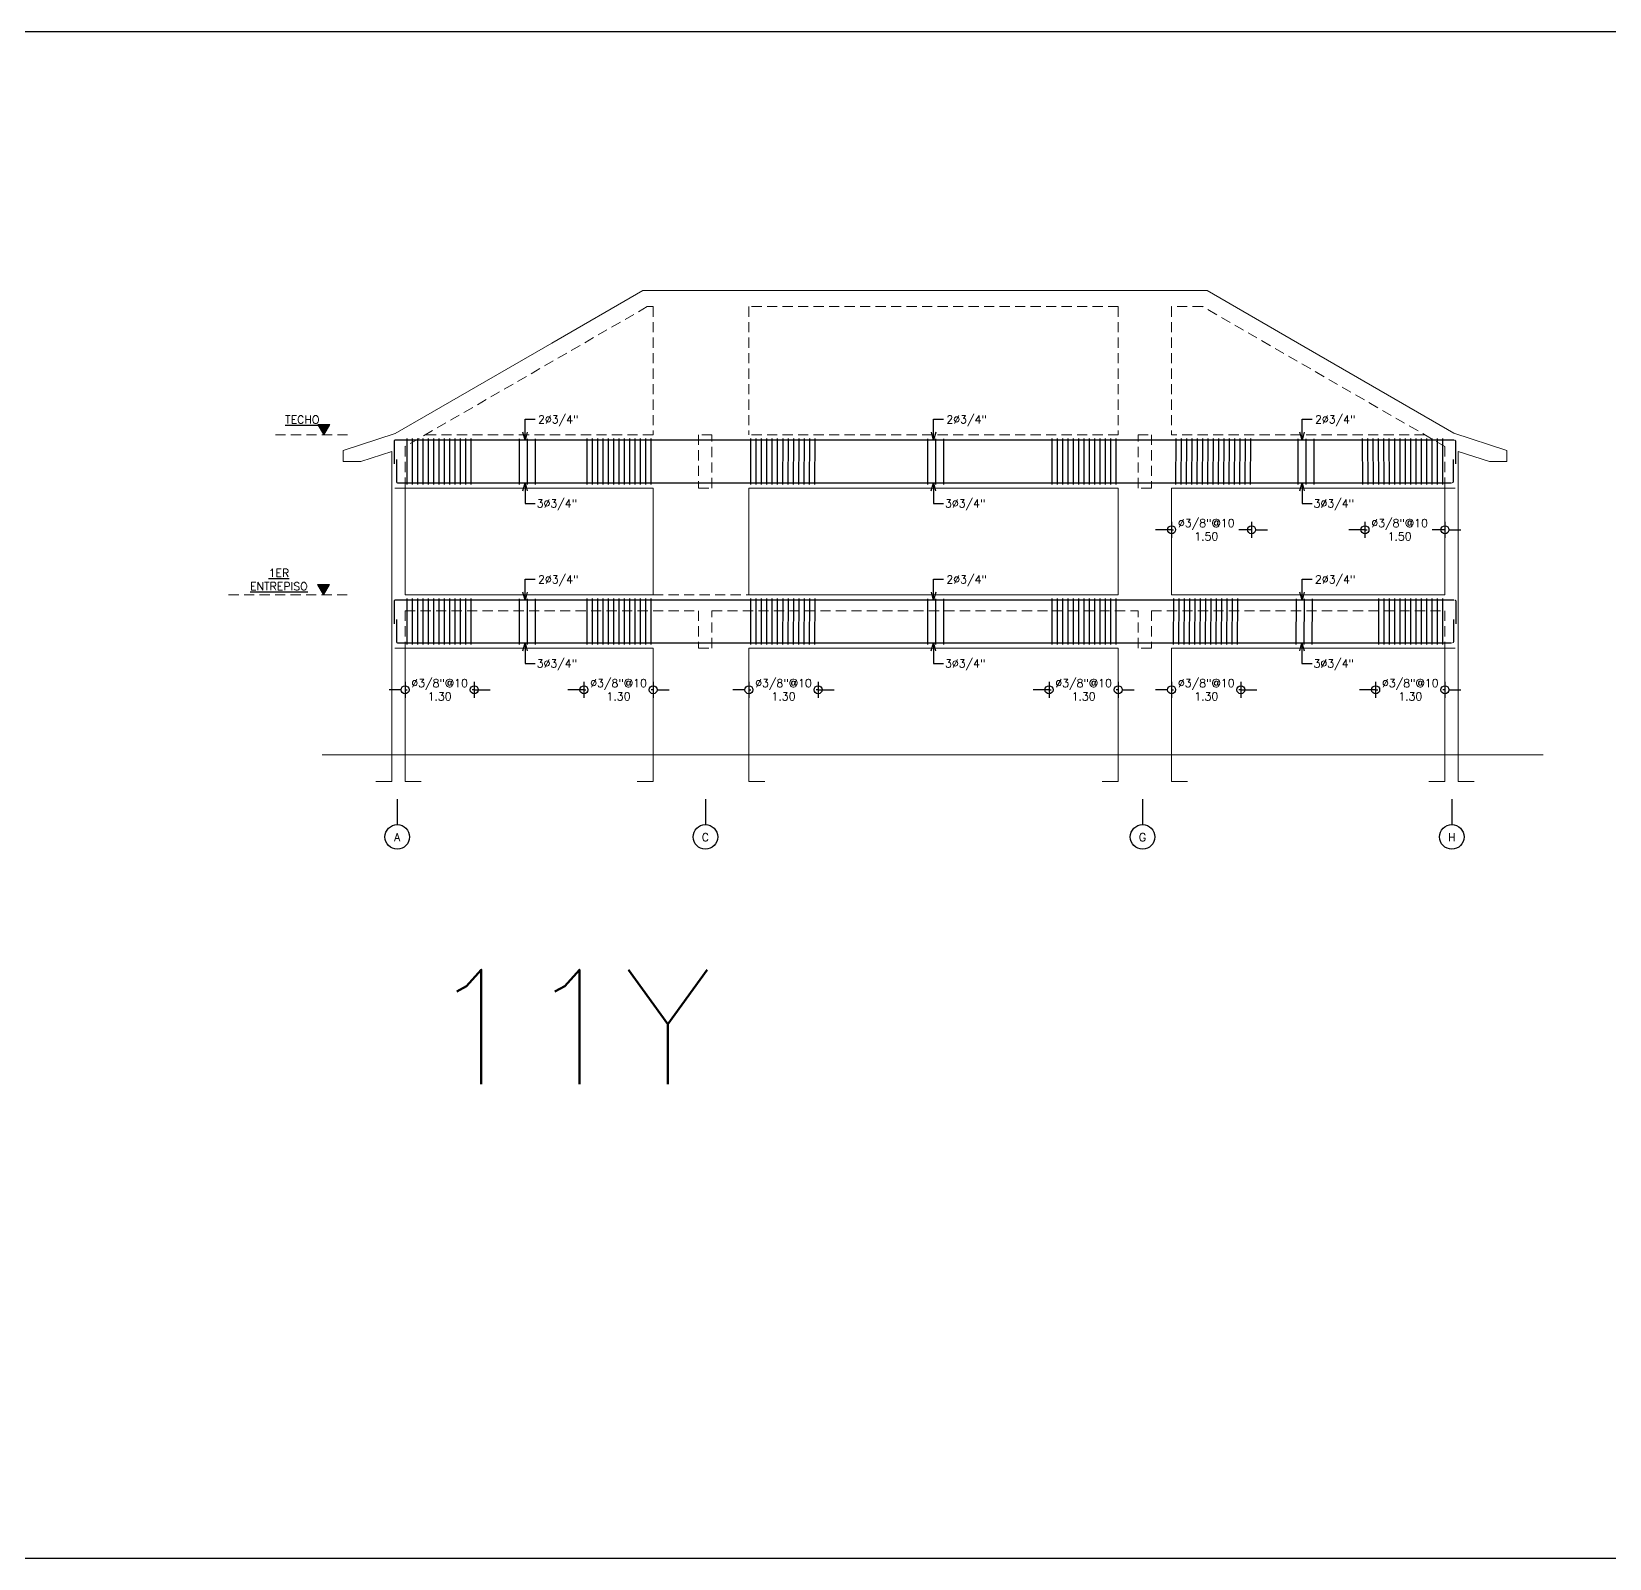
# Model space of a CAD drawing. Header units: metres. Extents: x -44 to 358, y -246 to 48.
# Drawn here: x 112.1 to 141.68, y -246.38 to -217.76 of the extents above; entities that cross this region are included whole.
import ezdxf

# ---------------------------------------------------------------- set-up
doc = ezdxf.new("R2010")
doc.units = ezdxf.units.M
doc.header["$LTSCALE"] = 0.3
doc.header["$PDMODE"] = 3
doc.linetypes.add('CONTINUA', pattern=[0])
doc.linetypes.add('HIDDEN', pattern=[9.525, 6.35, -3.175])
for name, color, linetype in [('001-ACERO', 5, 'Continuous'), ('001-DIMLOSA', 4, 'Continuous'), ('001-DIMTEXTO', 4, 'Continuous'), ('001-EJES', 4, 'Continuous'), ('002-SECCION', 1, 'CONTINUA'), ('ACERO', 5, 'Continuous'), ('DIMPORTICO', 4, 'Continuous'), ('DIMTEXTO', 4, 'Continuous'), ('SECCION', 1, 'Continuous'), ('TEXTO1', 1, 'Continuous'), ('VIGA-LOSA', 1, 'Continuous')]:
    doc.layers.add(name, color=color, linetype=linetype)
doc.layers.add('Losa', color=8, linetype='HIDDEN', lineweight=18)
doc.styles.add('SIMPLEX', font='simplex_.ttf', dxfattribs={"height": 0.2})
doc.styles.add('SMPLEX', font='simplex.shx')
doc.dimstyles.new('BDIM-75', dxfattribs={"dimscale": 0.75, "dimtxt": 0.2, "dimasz": 0.2, "dimexe": 0.2, "dimexo": 0.2, "dimgap": 0.1, "dimtad": 0, "dimtih": 1, "dimtoh": 1, "dimzin": 0, "dimdsep": 46, "dimtxsty": 'SIMPLEX', "dimblk": 'OBLIQUE', "dimcen": 0.2, "dimdle": 0.2, "dimclrd": 4, "dimclre": 4, "dimclrt": 256, "dimadec": 0, "dimazin": 0, "dimtfac": 1, "dimtofl": 0, "dimtmove": 1, "dimatfit": 3, "dimldrblk": 'OPEN30', "dimfxl": 0.15, "dimtfill": 1, "dimtolj": 1, "dimtzin": 0, "dimlwd": -1, "dimlwe": -1, "dimarcsym": 0})
doc.dimstyles.new('DIM-75', dxfattribs={"dimscale": 0.75, "dimtxt": 0.2, "dimasz": 0.2, "dimexe": 0.2, "dimexo": 0.2, "dimgap": 0.1, "dimtad": 0, "dimtih": 1, "dimtoh": 1, "dimzin": 0, "dimdsep": 46, "dimtxsty": 'SMPLEX', "dimblk1": 'OBLIQUE', "dimblk2": 'OBLIQUE', "dimsah": 1, "dimcen": 0.2, "dimclrd": 4, "dimclre": 4, "dimclrt": 4, "dimadec": 0, "dimazin": 0, "dimtfac": 1, "dimtmove": 0, "dimatfit": 3, "dimldrblk": 'OBLIQUE', "dimfxl": 0.2, "dimfxlon": 1, "dimtfill": 1, "dimtolj": 1, "dimtzin": 0, "dimarcsym": 0})

# ---------------------------------------------------------------- blocks, each defined once
blk = doc.blocks.new('A$C2BC87D2B')
at = {"layer": '001-DIMTEXTO', "lineweight": 0}
h = blk.add_hatch(color=4, dxfattribs=at)
h.dxf.hatch_style = 1
h.paths.add_polyline_path([(0, 0), (0.112, 0.194), (-0.112, 0.194)])
at = {"layer": '001-DIMTEXTO', "color": 4, "lineweight": 0, "flags": 128}
blk.add_lwpolyline([(0, 0), (0.112, 0.194), (-0.112, 0.194)], close=True, dxfattribs=at)
blk = doc.blocks.new('_OBLIQUE')
at = {"color": 0, "linetype": 'ByBlock'}
blk.add_line((-0.5, -0.5), (0.5, 0.5), dxfattribs=at)
blk = doc.blocks.new('_Open30')
at = {"color": 0, "lineweight": -2}
for p, q in [((-1, 0.27), (0, 0)), ((0, 0), (-1, -0.27)), ((0, 0), (-1, 0))]:
    blk.add_line(p, q, dxfattribs=at)
blk = doc.blocks.new('*U2039')
at = {"layer": '001-ACERO'}
blk.add_line((-0.001, -0.435), (0.001, 0.428), dxfattribs=at)
blk = doc.blocks.new('*U2040')
at = {"layer": 'VIGA-LOSA', "color": 0, "linetype": 'ByBlock', "lineweight": -2, "transparency": 16777216}
for p in [(0, 0), (0.1, 0), (0.2, 0), (0.3, 0), (0.4, 0), (0.5, 0), (0.6, 0), (0.7, 0), (0.8, 0), (0.9, 0), (1, 0), (1.1, 0), (1.2, 0)]:
    blk.add_blockref('*U2039', p, dxfattribs=at)
blk = doc.blocks.new('_DotBlank')
at = {"color": 0, "linetype": 'ByBlock', "lineweight": -2}
blk.add_line((-0.5, 0), (-1, 0), dxfattribs=at)
blk.add_circle((0, 0), 0.5, dxfattribs=at)
blk = doc.blocks.new('_Origin')
at = {"color": 0, "linetype": 'ByBlock', "lineweight": -2}
blk.add_line((0, 0), (-1, 0), dxfattribs=at)
blk.add_circle((0, 0), 0.5, dxfattribs=at)
blk = doc.blocks.new('*D2055')
at = {"layer": '001-DIMTEXTO', "color": 4, "lineweight": -2, "transparency": 16777216}
for p, q in [((133.47, -229.95), (133.47, -230.25)), ((134.767, -229.95), (134.767, -230.25)), ((133.32, -230.1), (133.17, -230.1)), ((133.47, -230.1), (133.508, -230.1)), ((134.767, -230.1), (134.729, -230.1)), ((134.917, -230.1), (135.067, -230.1))]:
    blk.add_line(p, q, dxfattribs=at)
at = {"layer": 'DEFPOINTS', "color": 0, "transparency": 16777216}
for p in [(133.47, -229.32), (134.767, -229.32), (134.767, -230.1)]:
    blk.add_point(p, dxfattribs=at)
at = {"layer": '001-DIMTEXTO', "color": 4, "lineweight": -2, "transparency": 16777216, "xscale": 0.15, "yscale": 0.15, "zscale": 0.15}
blk.add_blockref('_DotBlank', (133.47, -230.1), dxfattribs=at)
at = {"layer": '001-DIMTEXTO', "color": 4, "lineweight": -2, "transparency": 16777216, "xscale": 0.15, "yscale": 0.15, "zscale": 0.15, "rotation": 180}
blk.add_blockref('_Origin', (134.767, -230.1), dxfattribs=at)
at = {"layer": '001-DIMTEXTO', "color": 4, "transparency": 16777216, "insert": (134.119, -230.1), "char_height": 0.15, "attachment_point": 5, "style": 'SMPLEX'}
blk.add_mtext('\\A1;∅3/8"@10\\P1.30', dxfattribs=at)
blk = doc.blocks.new('*U2041')
at = {"layer": '001-ACERO'}
blk.add_line((-0.001, -0.435), (0.001, 0.428), dxfattribs=at)
blk = doc.blocks.new('*U2042')
at = {"layer": 'VIGA-LOSA', "color": 0, "linetype": 'ByBlock', "lineweight": -2, "transparency": 16777216}
for p in [(0, 0), (0.1, 0), (0.2, 0), (0.3, 0), (0.4, 0), (0.5, 0), (0.6, 0), (0.7, 0), (0.8, 0), (0.9, 0), (1, 0), (1.1, 0), (1.2, 0)]:
    blk.add_blockref('*U2041', p, dxfattribs=at)
blk = doc.blocks.new('*D2056')
at = {"layer": '001-DIMTEXTO', "color": 4, "lineweight": -2, "transparency": 16777216}
for p, q in [((137.294, -229.95), (137.294, -230.25)), ((138.592, -229.95), (138.592, -230.25)), ((137.144, -230.1), (136.994, -230.1)), ((137.294, -230.1), (137.332, -230.1)), ((138.592, -230.1), (138.554, -230.1)), ((138.742, -230.1), (138.892, -230.1))]:
    blk.add_line(p, q, dxfattribs=at)
at = {"layer": 'DEFPOINTS', "color": 0, "transparency": 16777216}
for p in [(137.294, -229.32), (138.592, -229.32), (137.294, -230.1)]:
    blk.add_point(p, dxfattribs=at)
at = {"layer": '001-DIMTEXTO', "color": 4, "lineweight": -2, "transparency": 16777216, "xscale": 0.15, "yscale": 0.15, "zscale": 0.15}
blk.add_blockref('_Origin', (137.294, -230.1), dxfattribs=at)
at = {"layer": '001-DIMTEXTO', "color": 4, "lineweight": -2, "transparency": 16777216, "xscale": 0.15, "yscale": 0.15, "zscale": 0.15, "rotation": 180}
blk.add_blockref('_DotBlank', (138.592, -230.1), dxfattribs=at)
at = {"layer": '001-DIMTEXTO', "color": 4, "transparency": 16777216, "insert": (137.943, -230.1), "char_height": 0.15, "attachment_point": 5, "style": 'SMPLEX'}
blk.add_mtext('\\A1;∅3/8"@10\\P1.30', dxfattribs=at)
blk = doc.blocks.new('*U2032')
at = {"layer": '001-ACERO'}
blk.add_line((-0.001, -0.435), (0.001, 0.428), dxfattribs=at)
blk = doc.blocks.new('*U2027')
at = {"layer": 'VIGA-LOSA', "color": 0, "linetype": 'ByBlock', "lineweight": -2, "transparency": 16777216}
for p in [(0, 0), (0.1, 0), (0.2, 0), (0.3, 0), (0.4, 0), (0.5, 0), (0.6, 0), (0.7, 0), (0.8, 0), (0.9, 0), (1, 0), (1.1, 0), (1.2, 0), (1.3, 0), (1.4, 0)]:
    blk.add_blockref('*U2032', p, dxfattribs=at)
blk = doc.blocks.new('*U2028')
at = {"layer": '001-ACERO'}
blk.add_line((-0.001, -0.435), (0.001, 0.428), dxfattribs=at)
blk = doc.blocks.new('*U2029')
at = {"layer": 'VIGA-LOSA', "color": 0, "linetype": 'ByBlock', "lineweight": -2, "transparency": 16777216}
for p in [(0, 0), (0.1, 0), (0.2, 0), (0.3, 0), (0.4, 0), (0.5, 0), (0.6, 0), (0.7, 0), (0.8, 0), (0.9, 0), (1, 0), (1.1, 0), (1.2, 0), (1.3, 0), (1.4, 0), (1.5, 0)]:
    blk.add_blockref('*U2028', p, dxfattribs=at)
blk = doc.blocks.new('*D2052')
at = {"layer": '001-DIMTEXTO', "color": 4, "lineweight": -2, "transparency": 16777216}
for p, q in [((136.944, -227.1), (136.794, -227.1)), ((137.094, -226.95), (137.094, -227.25)), ((137.094, -227.1), (137.132, -227.1)), ((138.592, -227.1), (138.354, -227.1)), ((138.592, -226.95), (138.592, -227.25)), ((138.742, -227.1), (138.892, -227.1))]:
    blk.add_line(p, q, dxfattribs=at)
at = {"layer": 'DEFPOINTS', "color": 0, "transparency": 16777216}
for p in [(137.094, -226.32), (138.592, -226.32), (137.094, -227.1)]:
    blk.add_point(p, dxfattribs=at)
at = {"layer": '001-DIMTEXTO', "color": 4, "lineweight": -2, "transparency": 16777216, "xscale": 0.15, "yscale": 0.15, "zscale": 0.15}
blk.add_blockref('_Origin', (137.094, -227.1), dxfattribs=at)
at = {"layer": '001-DIMTEXTO', "color": 4, "lineweight": -2, "transparency": 16777216, "xscale": 0.15, "yscale": 0.15, "zscale": 0.15, "rotation": 180}
blk.add_blockref('_DotBlank', (138.592, -227.1), dxfattribs=at)
at = {"layer": '001-DIMTEXTO', "color": 4, "transparency": 16777216, "insert": (137.743, -227.1), "char_height": 0.15, "attachment_point": 5, "style": 'SMPLEX'}
blk.add_mtext('\\A1;∅3/8"@10\\P1.50', dxfattribs=at)
blk = doc.blocks.new('*U2030')
at = {"layer": '001-ACERO'}
blk.add_line((-0.001, -0.685), (0.001, 0.175), dxfattribs=at)
blk = doc.blocks.new('*U2031')
at = {"layer": 'VIGA-LOSA', "color": 0, "linetype": 'ByBlock', "lineweight": -2, "transparency": 16777216}
for p in [(0, 0), (0.15, 0), (0.3, 0)]:
    blk.add_blockref('*U2030', p, dxfattribs=at)
blk = doc.blocks.new('*D2051')
at = {"layer": '001-DIMTEXTO', "color": 4, "lineweight": -2, "transparency": 16777216}
for p, q in [((133.32, -227.1), (133.17, -227.1)), ((133.47, -226.95), (133.47, -227.25)), ((133.47, -227.1), (133.508, -227.1)), ((134.967, -227.1), (134.729, -227.1)), ((134.967, -226.95), (134.967, -227.25)), ((135.117, -227.1), (135.267, -227.1))]:
    blk.add_line(p, q, dxfattribs=at)
at = {"layer": 'DEFPOINTS', "color": 0, "transparency": 16777216}
for p in [(133.47, -226.32), (134.967, -226.32), (133.47, -227.1)]:
    blk.add_point(p, dxfattribs=at)
at = {"layer": '001-DIMTEXTO', "color": 4, "lineweight": -2, "transparency": 16777216, "xscale": 0.15, "yscale": 0.15, "zscale": 0.15}
blk.add_blockref('_Origin', (133.47, -227.1), dxfattribs=at)
at = {"layer": '001-DIMTEXTO', "color": 4, "lineweight": -2, "transparency": 16777216, "xscale": 0.15, "yscale": 0.15, "zscale": 0.15, "rotation": 180}
blk.add_blockref('_DotBlank', (134.967, -227.1), dxfattribs=at)
at = {"layer": '001-DIMTEXTO', "color": 4, "transparency": 16777216, "insert": (134.119, -227.1), "char_height": 0.15, "attachment_point": 5, "style": 'SMPLEX'}
blk.add_mtext('\\A1;∅3/8"@10\\P1.50', dxfattribs=at)
blk = doc.blocks.new('*U2058')
at = {"layer": '001-ACERO'}
blk.add_line((-0.001, -0.435), (0.001, 0.428), dxfattribs=at)
blk = doc.blocks.new('*U2059')
at = {"layer": 'VIGA-LOSA', "color": 0, "linetype": 'ByBlock', "lineweight": -2, "transparency": 16777216}
for p in [(0, 0), (0.1, 0), (0.2, 0), (0.3, 0), (0.4, 0), (0.5, 0), (0.6, 0), (0.7, 0), (0.8, 0), (0.9, 0), (1, 0), (1.1, 0), (1.2, 0)]:
    blk.add_blockref('*U2058', p, dxfattribs=at)
blk = doc.blocks.new('*D2060')
at = {"layer": '001-DIMTEXTO', "color": 4, "lineweight": -2, "transparency": 16777216}
for p, q in [((119.103, -229.95), (119.103, -230.25)), ((120.4, -229.95), (120.4, -230.25)), ((118.953, -230.1), (118.803, -230.1)), ((119.103, -230.1), (119.141, -230.1)), ((120.4, -230.1), (120.362, -230.1)), ((120.55, -230.1), (120.7, -230.1))]:
    blk.add_line(p, q, dxfattribs=at)
at = {"layer": 'DEFPOINTS', "color": 0, "transparency": 16777216}
for p in [(119.103, -229.32), (120.4, -229.32), (120.4, -230.1)]:
    blk.add_point(p, dxfattribs=at)
at = {"layer": '001-DIMTEXTO', "color": 4, "lineweight": -2, "transparency": 16777216, "xscale": 0.15, "yscale": 0.15, "zscale": 0.15}
blk.add_blockref('_DotBlank', (119.103, -230.1), dxfattribs=at)
at = {"layer": '001-DIMTEXTO', "color": 4, "lineweight": -2, "transparency": 16777216, "xscale": 0.15, "yscale": 0.15, "zscale": 0.15, "rotation": 180}
blk.add_blockref('_Origin', (120.4, -230.1), dxfattribs=at)
at = {"layer": '001-DIMTEXTO', "color": 4, "transparency": 16777216, "insert": (119.751, -230.1), "char_height": 0.15, "attachment_point": 5, "style": 'SMPLEX'}
blk.add_mtext('\\A1;∅3/8"@10\\P1.30', dxfattribs=at)
blk = doc.blocks.new('*U2061')
at = {"layer": '001-ACERO'}
blk.add_line((-0.001, -0.435), (0.001, 0.428), dxfattribs=at)
blk = doc.blocks.new('*U2062')
at = {"layer": 'VIGA-LOSA', "color": 0, "linetype": 'ByBlock', "lineweight": -2, "transparency": 16777216}
for p in [(0, 0), (0.1, 0), (0.2, 0), (0.3, 0), (0.4, 0), (0.5, 0), (0.6, 0), (0.7, 0), (0.8, 0), (0.9, 0), (1, 0), (1.1, 0), (1.2, 0)]:
    blk.add_blockref('*U2061', p, dxfattribs=at)
blk = doc.blocks.new('*D2063')
at = {"layer": '001-DIMTEXTO', "color": 4, "lineweight": -2, "transparency": 16777216}
for p, q in [((122.455, -229.95), (122.455, -230.25)), ((123.753, -229.95), (123.753, -230.25)), ((122.305, -230.1), (122.155, -230.1)), ((122.455, -230.1), (122.493, -230.1)), ((123.753, -230.1), (123.715, -230.1)), ((123.903, -230.1), (124.053, -230.1))]:
    blk.add_line(p, q, dxfattribs=at)
at = {"layer": 'DEFPOINTS', "color": 0, "transparency": 16777216}
for p in [(122.455, -229.32), (123.753, -229.32), (122.455, -230.1)]:
    blk.add_point(p, dxfattribs=at)
at = {"layer": '001-DIMTEXTO', "color": 4, "lineweight": -2, "transparency": 16777216, "xscale": 0.15, "yscale": 0.15, "zscale": 0.15}
blk.add_blockref('_Origin', (122.455, -230.1), dxfattribs=at)
at = {"layer": '001-DIMTEXTO', "color": 4, "lineweight": -2, "transparency": 16777216, "xscale": 0.15, "yscale": 0.15, "zscale": 0.15, "rotation": 180}
blk.add_blockref('_DotBlank', (123.753, -230.1), dxfattribs=at)
at = {"layer": '001-DIMTEXTO', "color": 4, "transparency": 16777216, "insert": (123.104, -230.1), "char_height": 0.15, "attachment_point": 5, "style": 'SMPLEX'}
blk.add_mtext('\\A1;∅3/8"@10\\P1.30', dxfattribs=at)
blk = doc.blocks.new('*U2064')
at = {"layer": '001-ACERO'}
blk.add_line((-0.001, -0.685), (0.001, 0.175), dxfattribs=at)
blk = doc.blocks.new('*U2065')
at = {"layer": 'VIGA-LOSA', "color": 0, "linetype": 'ByBlock', "lineweight": -2, "transparency": 16777216}
for p in [(0, 0), (0.15, 0), (0.3, 0)]:
    blk.add_blockref('*U2064', p, dxfattribs=at)
blk = doc.blocks.new('*U2066')
at = {"layer": '001-ACERO'}
blk.add_line((-0.001, -0.685), (0.001, 0.175), dxfattribs=at)
blk = doc.blocks.new('*U2067')
at = {"layer": 'VIGA-LOSA', "color": 0, "linetype": 'ByBlock', "lineweight": -2, "transparency": 16777216}
for p in [(0, 0), (0.15, 0), (0.3, 0)]:
    blk.add_blockref('*U2066', p, dxfattribs=at)
blk = doc.blocks.new('*U2068')
at = {"layer": '001-ACERO'}
blk.add_line((-0.001, -0.435), (0.001, 0.428), dxfattribs=at)
blk = doc.blocks.new('*U2069')
at = {"layer": 'VIGA-LOSA', "color": 0, "linetype": 'ByBlock', "lineweight": -2, "transparency": 16777216}
for p in [(0, 0), (0.1, 0), (0.2, 0), (0.3, 0), (0.4, 0), (0.5, 0), (0.6, 0), (0.7, 0), (0.8, 0), (0.9, 0), (1, 0), (1.1, 0), (1.2, 0)]:
    blk.add_blockref('*U2068', p, dxfattribs=at)
blk = doc.blocks.new('*D2070')
at = {"layer": '001-DIMTEXTO', "color": 4, "lineweight": -2, "transparency": 16777216}
for p, q in [((125.547, -229.95), (125.547, -230.25)), ((126.845, -229.95), (126.845, -230.25)), ((125.397, -230.1), (125.247, -230.1)), ((125.547, -230.1), (125.585, -230.1)), ((126.845, -230.1), (126.807, -230.1)), ((126.995, -230.1), (127.145, -230.1))]:
    blk.add_line(p, q, dxfattribs=at)
at = {"layer": 'DEFPOINTS', "color": 0, "transparency": 16777216}
for p in [(125.547, -229.32), (126.845, -229.32), (126.845, -230.1)]:
    blk.add_point(p, dxfattribs=at)
at = {"layer": '001-DIMTEXTO', "color": 4, "lineweight": -2, "transparency": 16777216, "xscale": 0.15, "yscale": 0.15, "zscale": 0.15}
blk.add_blockref('_DotBlank', (125.547, -230.1), dxfattribs=at)
at = {"layer": '001-DIMTEXTO', "color": 4, "lineweight": -2, "transparency": 16777216, "xscale": 0.15, "yscale": 0.15, "zscale": 0.15, "rotation": 180}
blk.add_blockref('_Origin', (126.845, -230.1), dxfattribs=at)
at = {"layer": '001-DIMTEXTO', "color": 4, "transparency": 16777216, "insert": (126.196, -230.1), "char_height": 0.15, "attachment_point": 5, "style": 'SMPLEX'}
blk.add_mtext('\\A1;∅3/8"@10\\P1.30', dxfattribs=at)
blk = doc.blocks.new('*U2071')
at = {"layer": '001-ACERO'}
blk.add_line((-0.001, -0.435), (0.001, 0.428), dxfattribs=at)
blk = doc.blocks.new('*U2072')
at = {"layer": 'VIGA-LOSA', "color": 0, "linetype": 'ByBlock', "lineweight": -2, "transparency": 16777216}
for p in [(0, 0), (0.1, 0), (0.2, 0), (0.3, 0), (0.4, 0), (0.5, 0), (0.6, 0), (0.7, 0), (0.8, 0), (0.9, 0), (1, 0), (1.1, 0), (1.2, 0)]:
    blk.add_blockref('*U2071', p, dxfattribs=at)
blk = doc.blocks.new('*D2073')
at = {"layer": '001-DIMTEXTO', "color": 4, "lineweight": -2, "transparency": 16777216}
for p, q in [((131.172, -229.95), (131.172, -230.25)), ((132.47, -229.95), (132.47, -230.25)), ((131.022, -230.1), (130.872, -230.1)), ((131.172, -230.1), (131.21, -230.1)), ((132.47, -230.1), (132.432, -230.1)), ((132.62, -230.1), (132.77, -230.1))]:
    blk.add_line(p, q, dxfattribs=at)
at = {"layer": 'DEFPOINTS', "color": 0, "transparency": 16777216}
for p in [(131.172, -229.32), (132.47, -229.32), (131.172, -230.1)]:
    blk.add_point(p, dxfattribs=at)
at = {"layer": '001-DIMTEXTO', "color": 4, "lineweight": -2, "transparency": 16777216, "xscale": 0.15, "yscale": 0.15, "zscale": 0.15}
blk.add_blockref('_Origin', (131.172, -230.1), dxfattribs=at)
at = {"layer": '001-DIMTEXTO', "color": 4, "lineweight": -2, "transparency": 16777216, "xscale": 0.15, "yscale": 0.15, "zscale": 0.15, "rotation": 180}
blk.add_blockref('_DotBlank', (132.47, -230.1), dxfattribs=at)
at = {"layer": '001-DIMTEXTO', "color": 4, "transparency": 16777216, "insert": (131.821, -230.1), "char_height": 0.15, "attachment_point": 5, "style": 'SMPLEX'}
blk.add_mtext('\\A1;∅3/8"@10\\P1.30', dxfattribs=at)
blk = doc.blocks.new('*U2074')
at = {"layer": '001-ACERO'}
blk.add_line((-0.001, -0.685), (0.001, 0.175), dxfattribs=at)
blk = doc.blocks.new('*U2075')
at = {"layer": 'VIGA-LOSA', "color": 0, "linetype": 'ByBlock', "lineweight": -2, "transparency": 16777216}
for p in [(0, 0), (0.15, 0), (0.3, 0)]:
    blk.add_blockref('*U2074', p, dxfattribs=at)
blk = doc.blocks.new('*U2080')
at = {"layer": '001-ACERO'}
blk.add_line((-0.001, -0.435), (0.001, 0.428), dxfattribs=at)
blk = doc.blocks.new('*U2081')
at = {"layer": 'VIGA-LOSA', "color": 0, "linetype": 'ByBlock', "lineweight": -2, "transparency": 16777216}
for p in [(0, 0), (0.1, 0), (0.2, 0), (0.3, 0), (0.4, 0), (0.5, 0), (0.6, 0), (0.7, 0), (0.8, 0), (0.9, 0), (1, 0), (1.1, 0), (1.2, 0)]:
    blk.add_blockref('*U2080', p, dxfattribs=at)
blk = doc.blocks.new('*U2076')
at = {"layer": '001-ACERO'}
blk.add_line((-0.001, -0.435), (0.001, 0.428), dxfattribs=at)
blk = doc.blocks.new('*U2077')
at = {"layer": 'VIGA-LOSA', "color": 0, "linetype": 'ByBlock', "lineweight": -2, "transparency": 16777216}
for p in [(0, 0), (0.1, 0), (0.2, 0), (0.3, 0), (0.4, 0), (0.5, 0), (0.6, 0), (0.7, 0), (0.8, 0), (0.9, 0), (1, 0), (1.1, 0), (1.2, 0)]:
    blk.add_blockref('*U2076', p, dxfattribs=at)
blk = doc.blocks.new('*U2078')
at = {"layer": '001-ACERO'}
blk.add_line((-0.001, -0.685), (0.001, 0.175), dxfattribs=at)
blk = doc.blocks.new('*U2079')
at = {"layer": 'VIGA-LOSA', "color": 0, "linetype": 'ByBlock', "lineweight": -2, "transparency": 16777216}
for p in [(0, 0), (0.15, 0), (0.3, 0)]:
    blk.add_blockref('*U2078', p, dxfattribs=at)
blk = doc.blocks.new('*U2082')
at = {"layer": '001-ACERO'}
blk.add_line((-0.001, -0.435), (0.001, 0.428), dxfattribs=at)
blk = doc.blocks.new('*U2083')
at = {"layer": 'VIGA-LOSA', "color": 0, "linetype": 'ByBlock', "lineweight": -2, "transparency": 16777216}
for p in [(0, 0), (0.1, 0), (0.2, 0), (0.3, 0), (0.4, 0), (0.5, 0), (0.6, 0), (0.7, 0), (0.8, 0), (0.9, 0), (1, 0), (1.1, 0), (1.2, 0)]:
    blk.add_blockref('*U2082', p, dxfattribs=at)
blk = doc.blocks.new('*U2084')
at = {"layer": '001-ACERO'}
blk.add_line((-0.001, -0.435), (0.001, 0.428), dxfattribs=at)
blk = doc.blocks.new('*U2085')
at = {"layer": 'VIGA-LOSA', "color": 0, "linetype": 'ByBlock', "lineweight": -2, "transparency": 16777216}
for p in [(0, 0), (0.1, 0), (0.2, 0), (0.3, 0), (0.4, 0), (0.5, 0), (0.6, 0), (0.7, 0), (0.8, 0), (0.9, 0), (1, 0), (1.1, 0), (1.2, 0)]:
    blk.add_blockref('*U2084', p, dxfattribs=at)
blk = doc.blocks.new('*U2086')
at = {"layer": '001-ACERO'}
blk.add_line((-0.001, -0.685), (0.001, 0.175), dxfattribs=at)
blk = doc.blocks.new('*U2087')
at = {"layer": 'VIGA-LOSA', "color": 0, "linetype": 'ByBlock', "lineweight": -2, "transparency": 16777216}
for p in [(0, 0), (0.15, 0), (0.3, 0)]:
    blk.add_blockref('*U2086', p, dxfattribs=at)

msp = doc.modelspace()

# ---------------------------------------------------------------- linework, layer by layer
at = {"layer": '001-EJES', "color": 1, "ltscale": 0.02}
for p, q in [((118.9569693, -232.1491684), (118.9569693, -232.6273824)), ((124.7319699, -232.1491684), (124.7319699, -232.6273824)), ((132.9252615, -232.1491683), (132.9252615, -232.6273823)), ((138.7210476, -232.1491683), (138.7210476, -232.6273823))]:
    msp.add_line(p, q, dxfattribs=at)
at = {"layer": '001-EJES', "color": 1}
for centre in [(118.9569693, -232.8574122), (124.7319699, -232.8574122), (132.9252615, -232.8574122), (138.7210476, -232.8574122)]:
    msp.add_circle(centre, 0.2300299, dxfattribs=at)
at = {"layer": '002-SECCION', "lineweight": 0}
for p, q in [((118.8527553, -231.8196434), (118.8527553, -225.635082)), ((138.8418329, -231.8196434), (138.8418329, -225.6315331)), ((119.1027553, -228.3196434), (119.1027553, -226.3196434)), ((123.7527553, -226.3196434), (119.1027553, -226.3196434)), ((123.7527553, -228.3196434), (123.7527553, -226.3196434)), ((125.5472941, -228.3196434), (125.5472941, -226.3196434)), ((125.5472941, -226.3196434), (132.4698731, -226.3196434)), ((132.4698731, -228.3196434), (132.4698731, -226.3196434)), ((133.4698731, -228.3196434), (133.4698731, -226.3196434)), ((138.5918326, -226.3196434), (133.4698731, -226.3196434)), ((138.5918326, -228.3196434), (138.5918326, -226.3196434)), ((119.1027553, -228.3196434), (123.7527553, -228.3196434)), ((125.5472941, -228.3196434), (132.4698731, -228.3196434)), ((133.4698731, -228.3196434), (138.5918326, -228.3196434)), ((119.1027553, -229.3196434), (123.7527553, -229.3196434)), ((119.1027553, -231.8196434), (119.1027553, -229.3196434)), ((123.7527553, -231.8196434), (123.7527553, -229.3196434)), ((125.5472941, -231.8196434), (125.5472941, -229.3196434)), ((125.5472941, -229.3196434), (132.4698731, -229.3196434)), ((132.4698731, -231.8196434), (132.4698731, -229.3196434)), ((133.4698731, -231.8196434), (133.4698731, -229.3196434)), ((133.4698731, -229.3196434), (138.5918326, -229.3196434)), ((138.5918326, -231.8196434), (138.5918326, -229.3196434)), ((118.5527553, -231.8196434), (118.8527553, -231.8196434)), ((119.1027553, -231.8196434), (119.4027553, -231.8196434)), ((123.4527553, -231.8196434), (123.7527553, -231.8196434)), ((125.5472941, -231.8196434), (125.8472941, -231.8196434)), ((132.1698731, -231.8196434), (132.4698731, -231.8196434)), ((133.4698731, -231.8196434), (133.7698731, -231.8196434)), ((138.2918326, -231.8196434), (138.5918326, -231.8196434)), ((138.8418329, -231.8196434), (139.1418329, -231.8196434))]:
    msp.add_line(p, q, dxfattribs=at)
for points in [[(135.8293329, -223.5971557), (134.1330126, -222.6177847), (123.5615756, -222.6177847), (121.8527553, -223.6043726)], [(117.9418329, -225.8223636), (117.9418329, -225.61562), (118.9192293, -225.2980447), (121.8527553, -223.6043726)], [(139.7527553, -225.8223636), (139.7527553, -225.6120711), (138.7613001, -225.2899278), (135.8293329, -223.5971557)], [(117.9418329, -225.8223636), (118.276362, -225.8223636), (118.8527553, -225.635082)], [(139.7527553, -225.8223636), (139.4291488, -225.8223636), (138.8418329, -225.6315331)]]:
    msp.add_lwpolyline(points, dxfattribs=at)
at = {"layer": 'ACERO'}
for points in [[(118.916717, -225.4196434, 0.4142135624), (118.896717, -225.4396434), (118.896717, -225.8623905)], [(138.7715509, -225.4196434, -0.4142135624), (138.7915509, -225.4396434), (138.7915509, -225.8623905)], [(118.9418207, -225.7835448), (118.9433168, -226.2001155, 0.4073149712), (118.9633112, -226.2196434)], [(138.7464473, -225.7835448), (138.7449512, -226.2001155, -0.4073149712), (138.7249567, -226.2196434)], [(118.916717, -228.4196434, 0.4142135624), (118.896717, -228.4396434), (118.896717, -228.8623905)], [(138.7778712, -228.4196434, -0.4142135624), (138.7978712, -228.4396434), (138.7978712, -228.8623905)], [(118.9418207, -228.7835448), (118.9433168, -229.2001155, 0.4073149712), (118.9633112, -229.2196434)], [(138.7527675, -228.7835448), (138.7512714, -229.2001155, -0.4073149712), (138.731277, -229.2196434)]]:
    msp.add_lwpolyline(points, format="xyb", dxfattribs=at)
for points in [[(138.7602295, -225.4196434), (118.916717, -225.4196434)], [(118.9633112, -226.2196434), (138.7136353, -226.2196434)], [(138.7602295, -228.4196434), (118.916717, -228.4196434)], [(118.9633112, -229.2196434), (138.7136353, -229.2196434)]]:
    msp.add_lwpolyline(points, dxfattribs=at)
at = {"layer": 'DIMTEXTO'}
msp.add_lwpolyline([(-5.0701956, -217.7611052), (196.66926, -217.7611052), (196.66926, -246.3838365), (-5.0701956, -246.3838365)], close=True, dxfattribs=at)
at = {"layer": 'Losa', "lineweight": 0, "ltscale": 0.1}
for p, q in [((123.7527553, -222.9177847), (123.7527553, -225.3196434)), ((125.5472941, -222.9177847), (125.5472941, -225.3196434)), ((132.4698731, -222.9177847), (132.4698731, -225.3196434)), ((133.4698731, -222.9177847), (133.4698731, -225.3196434)), ((118.0265173, -225.3196434), (116.6171716, -225.3196434)), ((123.7527553, -225.3196434), (119.4818192, -225.3196434)), ((132.4698731, -225.3196434), (125.5472941, -225.3196434)), ((138.212769, -225.3196434), (133.4698731, -225.3196434)), ((118.0186959, -228.3196434), (115.7668268, -228.3196434)), ((123.7527553, -228.3196434), (125.5472941, -228.3196434)), ((119.1027553, -228.6196434), (124.6027553, -228.6196434)), ((124.8527553, -228.6196434), (132.8418329, -228.6196434)), ((133.0918329, -228.6196434), (138.5918326, -228.6196434))]:
    msp.add_line(p, q, dxfattribs=at)
for points in [[(123.7527553, -222.9177847), (123.6419604, -222.9177847), (119.1027553, -225.538496)], [(132.4698731, -222.9177847), (125.5472941, -222.9177847)], [(138.5918329, -225.538496), (134.0526278, -222.9177847), (133.4698731, -222.9177847)], [(119.1027553, -225.538496), (119.1027553, -226.3196434), (118.8527553, -226.3196434), (118.8527553, -225.635082)], [(138.5918329, -225.538496), (138.5918329, -226.3196434), (138.8418329, -226.3196434), (138.8418329, -225.6315331)], [(119.1027553, -228.6196434), (119.1027553, -229.3196434), (118.8527553, -229.3196434), (118.8527553, -228.6196434)], [(124.6027553, -228.6196434), (124.6027553, -229.3196434), (124.8527553, -229.3196434), (124.8527553, -228.6196434)], [(133.0918329, -228.6196434), (133.0918329, -229.3196434), (132.8418329, -229.3196434), (132.8418329, -228.6196434)], [(138.5918329, -228.6196434), (138.5918329, -229.3196434), (138.8418329, -229.3196434), (138.8418329, -228.6196434)]]:
    msp.add_lwpolyline(points, dxfattribs=at)
for points in [[(124.6027553, -225.3196434), (124.6027553, -226.3196434), (124.8527553, -226.3196434), (124.8527553, -225.3196434)], [(133.0918329, -225.3196434), (133.0918329, -226.3196434), (132.8418329, -226.3196434), (132.8418329, -225.3196434)]]:
    msp.add_lwpolyline(points, close=True, dxfattribs=at)
at = {"layer": 'SECCION', "color": 8, "lineweight": 0, "ltscale": 0.0003}
msp.add_line((117.5499934, -231.3196434), (140.4354646, -231.3196434), dxfattribs=at)

# ---------------------------------------------------------------- block references
at = {"layer": 'TEXTO1', "ltscale": 2}
for p in [(117.5822327, -225.319377), (117.5744113, -228.319377)]:
    msp.add_blockref('A$C2BC87D2B', p, dxfattribs=at)
at = {"layer": 'VIGA-LOSA'}
for name, p in [('*U2083', (119.1408555, -225.8166023)), ('*U2087', (121.2470803, -225.5685711)), ('*U2081', (125.5853943, -225.8166023)), ('*U2079', (128.9006066, -225.5685711)), ('*U2027', (133.5516531, -225.8166023)), ('*U2031', (135.8429688, -225.5685711)), ('*U2059', (119.1408555, -228.8166023)), ('*U2065', (121.2470803, -228.5685711)), ('*U2069', (125.5853943, -228.8166023)), ('*U2075', (128.9006066, -228.5685711)), ('*U2040', (133.5079734, -228.8166023)), ('*U2067', (135.8074197, -228.5685711))]:
    msp.add_blockref(name, p, dxfattribs=at)
at = {"layer": 'VIGA-LOSA', "xscale": -1}
for name, p in [('*U2085', (123.7146551, -225.8166023)), ('*U2077', (132.4317729, -225.8166023)), ('*U2029', (138.5511741, -225.8166023)), ('*U2062', (123.7146551, -228.8166023)), ('*U2072', (132.4317729, -228.8166023)), ('*U2042', (138.5537324, -228.8166023))]:
    msp.add_blockref(name, p, dxfattribs=at)

# ---------------------------------------------------------------- texts
at = {"layer": 'DIMPORTICO', "color": 4, "style": 'SMPLEX'}
for s, p in [('2∅3/4"', (121.5956128, -225.1057089)), ('2∅3/4"', (129.2491391, -225.1057089)), ('2∅3/4"', (136.156886, -225.1057089)), ('3∅3/4"', (121.5695407, -226.6822199)), ('3∅3/4"', (129.223067, -226.6822199)), ('3∅3/4"', (136.1308139, -226.6822199)), ('2∅3/4"', (121.5956128, -228.1057089)), ('2∅3/4"', (129.2491391, -228.1057089)), ('2∅3/4"', (136.1559522, -228.1057089)), ('3∅3/4"', (121.5695407, -229.6822199)), ('3∅3/4"', (129.223067, -229.6822199)), ('3∅3/4"', (136.1298801, -229.6822199))]:
    msp.add_text(s, height=0.15, rotation=360, dxfattribs=at).set_placement(p)
at = {"layer": 'DIMTEXTO', "color": 4, "insert": (122.1881876, -236.4207859), "char_height": 2.14629826, "attachment_point": 5, "style": 'SMPLEX'}
msp.add_mtext('11Y', dxfattribs=at)

# ---------------------------------------------------------------- dimensions: what is measured, and where the dimension line sits
at = {"layer": '001-DIMTEXTO'}
for base, p1, p2, picture, middle in [((133.4698731, -227.0997022), (134.9672508, -226.3196434), (133.4698731, -226.3196434), '*D2051', (134.118562, -227.0997022)), ((137.0944549, -227.0997022), (138.5918326, -226.3196434), (137.0944549, -226.3196434), '*D2052', (137.7431437, -227.0997022)), ((122.4553776, -230.0997022), (123.7527553, -229.3196434), (122.4553776, -229.3196434), '*D2063', (123.1040664, -230.0997022)), ((131.1724954, -230.0997022), (132.4698731, -229.3196434), (131.1724954, -229.3196434), '*D2073', (131.8211843, -230.0997022)), ((137.2944549, -230.0997022), (138.5918326, -229.3196434), (137.2944549, -229.3196434), '*D2056', (137.9431437, -230.0997022))]:
    dim = msp.add_linear_dim(base=base, p1=p1, p2=p2, angle=180, text='∅3/8"@10\\P<>', dimstyle='DIM-75', override={"dimblk1": 'DotBlank', "dimblk2": 'Origin', "dimtfill": 0}, dxfattribs=at)
    dim.commit()
    dim.dimension.update_dxf_attribs({"geometry": picture, "text_midpoint": middle, "dimtype": 160})
for base, p1, p2, picture, middle in [((120.400133, -230.0997022), (119.1027553, -229.3196434), (120.400133, -229.3196434), '*D2060', (119.7514441, -230.0997022)), ((126.8446718, -230.0997022), (125.5472941, -229.3196434), (126.8446718, -229.3196434), '*D2070', (126.195983, -230.0997022)), ((134.7672508, -230.0997022), (133.4698731, -229.3196434), (134.7672508, -229.3196434), '*D2055', (134.118562, -230.0997022))]:
    dim = msp.add_linear_dim(base=base, p1=p1, p2=p2, text='∅3/8"@10\\P<>', dimstyle='DIM-75', override={"dimblk1": 'DotBlank', "dimblk2": 'Origin', "dimtfill": 0}, dxfattribs=at)
    dim.commit()
    dim.dimension.update_dxf_attribs({"geometry": picture, "text_midpoint": middle, "dimtype": 160})

# ---------------------------------------------------------------- leaders
at = {"layer": '001-DIMLOSA', "lineweight": 0}
for points in [[(121.3536416, -225.4220094), (121.3536416, -225.0254084), (121.5426522, -225.0254084)], [(129.0071679, -225.4220094), (129.0071679, -225.0254084), (129.1961785, -225.0254084)], [(135.9149148, -225.4220094), (135.9149148, -225.0254084), (136.1039254, -225.0254084)], [(121.3527078, -226.2193843), (121.3527078, -226.6102573), (121.5417184, -226.6102573)], [(129.0062341, -226.2193843), (129.0062341, -226.6102573), (129.1952447, -226.6102573)], [(135.913981, -226.2193843), (135.913981, -226.6102573), (136.1029916, -226.6102573)], [(121.3536416, -228.4220094), (121.3536416, -228.0254084), (121.5426522, -228.0254084)], [(129.0071679, -228.4220094), (129.0071679, -228.0254084), (129.1961785, -228.0254084)], [(135.913981, -228.4220094), (135.913981, -228.0254084), (136.1029916, -228.0254084)], [(121.3527078, -229.2193843), (121.3527078, -229.6102573), (121.5417184, -229.6102573)], [(129.0062341, -229.2193843), (129.0062341, -229.6102573), (129.1952447, -229.6102573)], [(135.9130472, -229.2193843), (135.9130472, -229.6102573), (136.1020578, -229.6102573)]]:
    msp.add_leader(points, dimstyle='BDIM-75', override={"dimgap": 0.1, "dimtad": 0}, dxfattribs=at)

# ---------------------------------------------------------------- next in the draw order: texts
at = {"layer": '001-EJES', "color": 4, "ltscale": 0.02, "char_height": 0.15, "width": 0.15, "attachment_point": 5, "style": 'SMPLEX', "bg_fill": 3, "box_fill_scale": 1.25, "bg_fill_color": 256, "bg_fill_true_color": 13158600, "bg_fill_transparency": 0}
for s, insert in [('A', (118.9556467, -232.863387)), ('C', (124.7306474, -232.863387)), ('G', (132.923939, -232.8633869)), ('H', (138.719725, -232.8633869))]:
    msp.add_mtext(s, dxfattribs=dict(at, insert=insert))
at = {"layer": 'TEXTO1', "color": 4, "char_height": 0.15, "width": 0.009586963, "attachment_point": 5, "style": 'SMPLEX', "bg_fill": 2}
for s, insert in [('\\A1;{\\LTECHO }', (117.1769864, -225.0357783)), ('\\A1;{\\L1ER ENTREPISO}', (116.7383291, -228.0357783))]:
    msp.add_mtext(s, dxfattribs=dict(at, insert=insert))

doc.saveas('drawing.dxf')
